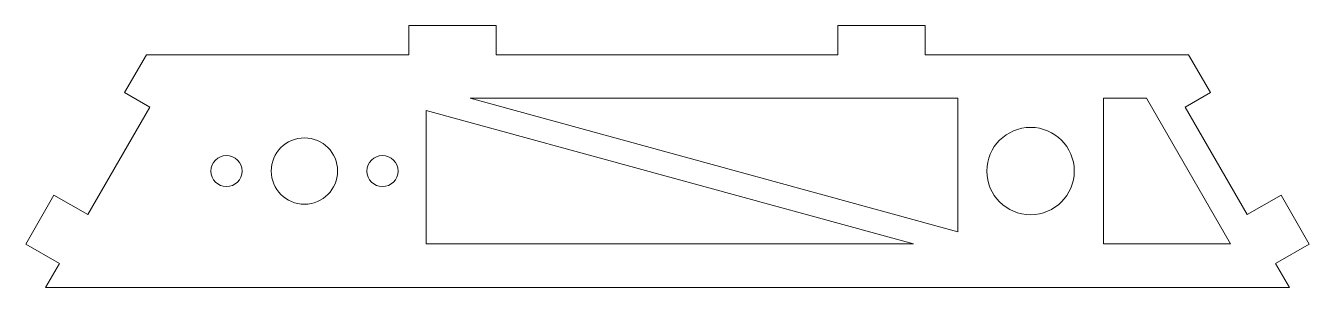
# Model space of a CAD drawing. Header units: inches. Extents: x -5.57 to -0.06, y 0 to 1.12.
import ezdxf

# ---------------------------------------------------------------- set-up
doc = ezdxf.new("R2010")
doc.units = ezdxf.units.IN
doc.header["$MEASUREMENT"] = 0

msp = doc.modelspace()

# ---------------------------------------------------------------- linework, layer by layer
at = {"color": 7, "linetype": 'Continuous', "lineweight": 15}
for p, q in [((-3.9226, 1.125), (-3.5476, 1.125)), ((-3.9226, 1.125), (-3.9226, 1)), ((-3.5476, 1.125), (-3.5476, 1)), ((-2.0824, 1.125), (-1.7074, 1.125)), ((-2.0824, 1.125), (-2.0824, 1)), ((-1.7074, 1.125), (-1.7074, 1)), ((-5.0476, 1), (-5.1414, 0.8376)), ((-3.9226, 1), (-5.0476, 1)), ((-2.0824, 1), (-3.5476, 1)), ((-0.5774, 1), (-1.7074, 1)), ((-0.4836, 0.8376), (-0.5774, 1)), ((-5.0331, 0.7751), (-5.1414, 0.8376)), ((-0.5919, 0.7751), (-0.4836, 0.8376)), ((-5.0331, 0.7751), (-5.2997, 0.3134)), ((-1.5675, 0.8125), (-3.6587, 0.8125)), ((-1.5675, 0.2393), (-3.6587, 0.8125)), ((-1.5675, 0.8125), (-1.5675, 0.2393)), ((-0.9425, 0.8125), (-0.9425, 0.1875)), ((-0.9425, 0.8125), (-0.7578, 0.8125)), ((-0.3969, 0.1875), (-0.7578, 0.8125)), ((-0.5919, 0.7751), (-0.3253, 0.3134)), ((-1.7567, 0.1875), (-3.8479, 0.7607)), ((-3.8479, 0.7607), (-3.8479, 0.1875)), ((-5.4444, 0.3969), (-5.5659, 0.1864)), ((-5.4444, 0.3969), (-5.2997, 0.3134)), ((-0.1806, 0.3969), (-0.3253, 0.3134)), ((-0.1806, 0.3969), (-0.0591, 0.1864)), ((-5.5659, 0.1864), (-5.4212, 0.1029)), ((-1.7567, 0.1875), (-3.8479, 0.1875)), ((-0.9425, 0.1875), (-0.3969, 0.1875)), ((-0.0591, 0.1864), (-0.2038, 0.1029)), ((-5.4212, 0.1029), (-5.4807, 0)), ((-0.2038, 0.1029), (-0.1443, 0)), ((-5.4807, 0), (-0.1443, 0))]:
    msp.add_line(p, q, dxfattribs=at)
for centre, radius in [((-1.255, 0.5), 0.1875), ((-4.37, 0.5), 0.1425), ((-4.7046, 0.5), 0.0669), ((-4.0354, 0.5), 0.0669)]:
    msp.add_circle(centre, radius, dxfattribs=at)

doc.saveas('drawing.dxf')
